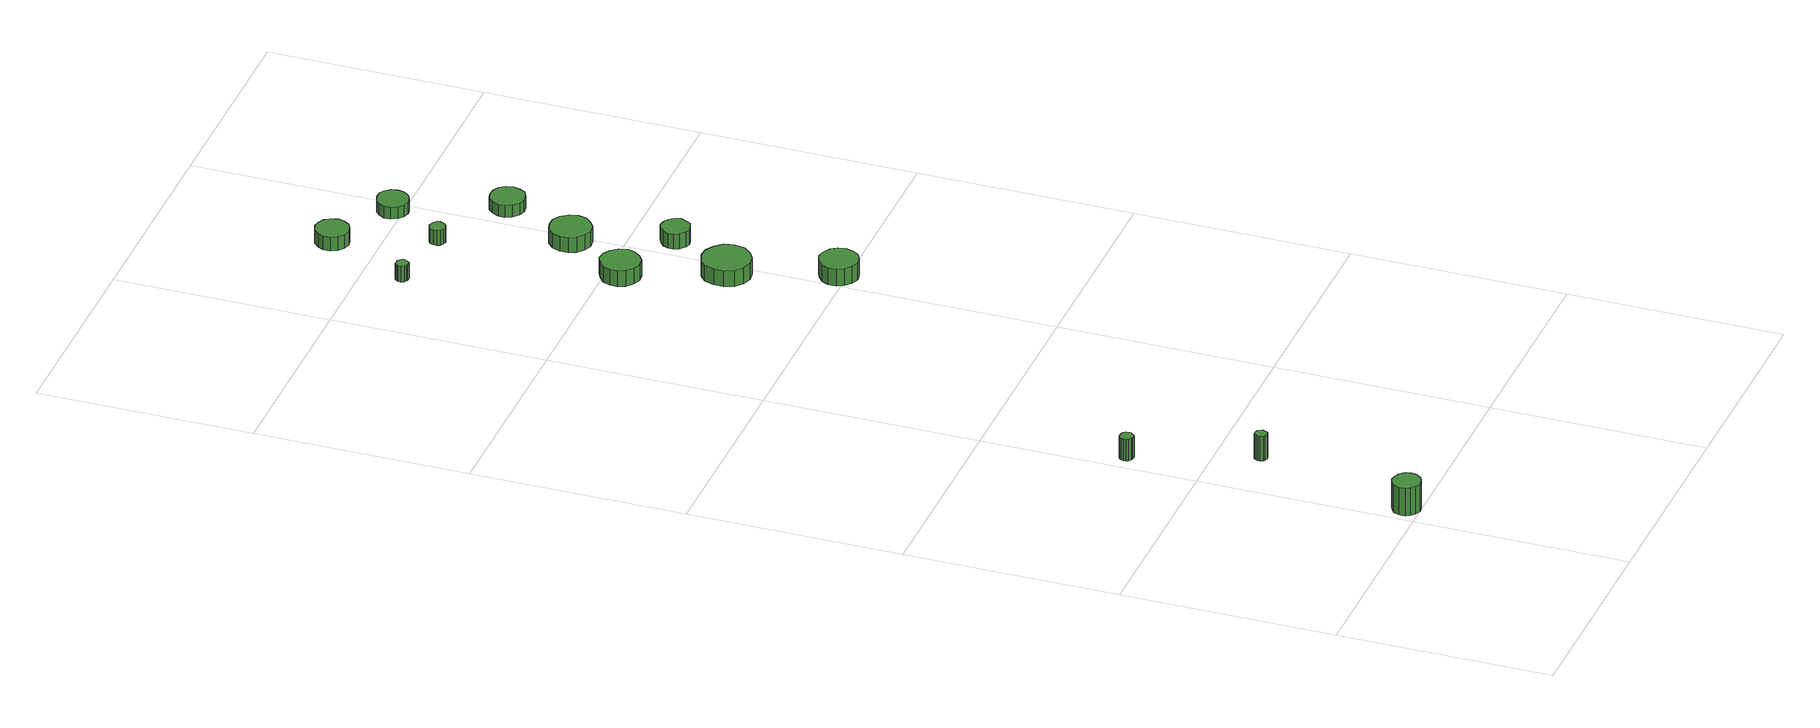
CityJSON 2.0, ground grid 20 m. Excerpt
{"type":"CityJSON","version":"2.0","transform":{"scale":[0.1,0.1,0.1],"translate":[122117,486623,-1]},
"CityObjects":{
"tree1":{"type":"SolitaryVegetationObject","attributes":{"function":"something"},"geometry":[{"type":"MultiSurface","lod":"1","boundaries":[[[0,1,2,3,4,5,6,7,8,9,10,11,12,13,14]],[[15,16,17,18,19,20,21,22,23,24,25,26,27,28,29]],[[0,29,28,1]],[[1,28,27,2]],[[2,27,26,3]],[[3,26,25,4]],[[4,25,24,5]],[[5,24,23,6]],[[6,23,22,7]],[[7,22,21,8]],[[8,21,20,9]],[[9,20,19,10]],[[10,19,18,11]],[[11,18,17,12]],[[12,17,16,13]],[[13,16,15,14]],[[14,15,29,0]]]}]},
"tree2":{"type":"SolitaryVegetationObject","attributes":{"function":"something"},"geometry":[{"type":"MultiSurface","lod":"1","boundaries":[[[30,31,32,33,34,35,36,37,38,39,40,41,42,43,44]],[[45,46,47,48,49,50,51,52,53,54,55,56,57,58,59]],[[30,59,58,31]],[[31,58,57,32]],[[32,57,56,33]],[[33,56,55,34]],[[34,55,54,35]],[[35,54,53,36]],[[36,53,52,37]],[[37,52,51,38]],[[38,51,50,39]],[[39,50,49,40]],[[40,49,48,41]],[[41,48,47,42]],[[42,47,46,43]],[[43,46,45,44]],[[44,45,59,30]]]}]},
"tree3":{"type":"SolitaryVegetationObject","attributes":{"function":"something"},"geometry":[{"type":"MultiSurface","lod":"1","boundaries":[[[60,61,62,63,64,65,66,67,68,69,70,71,72,73,74]],[[75,76,77,78,79,80,81,82,83,84,85,86,87,88,89]],[[60,89,88,61]],[[61,88,87,62]],[[62,87,86,63]],[[63,86,85,64]],[[64,85,84,65]],[[65,84,83,66]],[[66,83,82,67]],[[67,82,81,68]],[[68,81,80,69]],[[69,80,79,70]],[[70,79,78,71]],[[71,78,77,72]],[[72,77,76,73]],[[73,76,75,74]],[[74,75,89,60]]]}]},
"tree4":{"type":"SolitaryVegetationObject","attributes":{"function":"something"},"geometry":[{"type":"MultiSurface","lod":"1","boundaries":[[[90,91,92,93,94,95,96,97,98,99,100,101,102,103,104]],[[105,106,107,108,109,110,111,112,113,114,115,116,117,118,119]],[[90,119,118,91]],[[91,118,117,92]],[[92,117,116,93]],[[93,116,115,94]],[[94,115,114,95]],[[95,114,113,96]],[[96,113,112,97]],[[97,112,111,98]],[[98,111,110,99]],[[99,110,109,100]],[[100,109,108,101]],[[101,108,107,102]],[[102,107,106,103]],[[103,106,105,104]],[[104,105,119,90]]]}]},
"tree5":{"type":"SolitaryVegetationObject","attributes":{"function":"something"},"geometry":[{"type":"MultiSurface","lod":"1","boundaries":[[[120,121,122,123,124,125,126,127,128,129,130,131,132,133,134]],[[135,136,137,138,139,140,141,142,143,144,145,146,147,148,149]],[[120,149,148,121]],[[121,148,147,122]],[[122,147,146,123]],[[123,146,145,124]],[[124,145,144,125]],[[125,144,143,126]],[[126,143,142,127]],[[127,142,141,128]],[[128,141,140,129]],[[129,140,139,130]],[[130,139,138,131]],[[131,138,137,132]],[[132,137,136,133]],[[133,136,135,134]],[[134,135,149,120]]]}]},
"tree6":{"type":"SolitaryVegetationObject","attributes":{"function":"something"},"geometry":[{"type":"MultiSurface","lod":"1","boundaries":[[[150,151,152,153,154,155,156,157,158,159,160,161,162,163,164]],[[165,166,167,168,169,170,171,172,173,174,175,176,177,178,179]],[[150,179,178,151]],[[151,178,177,152]],[[152,177,176,153]],[[153,176,175,154]],[[154,175,174,155]],[[155,174,173,156]],[[156,173,172,157]],[[157,172,171,158]],[[158,171,170,159]],[[159,170,169,160]],[[160,169,168,161]],[[161,168,167,162]],[[162,167,166,163]],[[163,166,165,164]],[[164,165,179,150]]]}]},
"tree7":{"type":"SolitaryVegetationObject","attributes":{"function":"something"},"geometry":[{"type":"MultiSurface","lod":"1","boundaries":[[[180,181,182,183,184,185,186,187,188,189,190,191,192,193,194]],[[195,196,197,198,199,200,201,202,203,204,205,206,207,208,209]],[[180,209,208,181]],[[181,208,207,182]],[[182,207,206,183]],[[183,206,205,184]],[[184,205,204,185]],[[185,204,203,186]],[[186,203,202,187]],[[187,202,201,188]],[[188,201,200,189]],[[189,200,199,190]],[[190,199,198,191]],[[191,198,197,192]],[[192,197,196,193]],[[193,196,195,194]],[[194,195,209,180]]]}]},
"tree8":{"type":"SolitaryVegetationObject","attributes":{"function":"something"},"geometry":[{"type":"MultiSurface","lod":"1","boundaries":[[[210,211,212,213,214,215,216,217,218,219,220,221,222,223,224]],[[225,226,227,228,229,230,231,232,233,234,235,236,237,238,239]],[[210,239,238,211]],[[211,238,237,212]],[[212,237,236,213]],[[213,236,235,214]],[[214,235,234,215]],[[215,234,233,216]],[[216,233,232,217]],[[217,232,231,218]],[[218,231,230,219]],[[219,230,229,220]],[[220,229,228,221]],[[221,228,227,222]],[[222,227,226,223]],[[223,226,225,224]],[[224,225,239,210]]]}]},
"tree9":{"type":"SolitaryVegetationObject","attributes":{"function":"something"},"geometry":[{"type":"MultiSurface","lod":"1","boundaries":[[[240,241,242,243,244,245,246,247,248,249,250,251,252,253,254]],[[255,256,257,258,259,260,261,262,263,264,265,266,267,268,269]],[[240,269,268,241]],[[241,268,267,242]],[[242,267,266,243]],[[243,266,265,244]],[[244,265,264,245]],[[245,264,263,246]],[[246,263,262,247]],[[247,262,261,248]],[[248,261,260,249]],[[249,260,259,250]],[[250,259,258,251]],[[251,258,257,252]],[[252,257,256,253]],[[253,256,255,254]],[[254,255,269,240]]]}]},
"tree10":{"type":"SolitaryVegetationObject","attributes":{"function":"something"},"geometry":[{"type":"MultiSurface","lod":"1","boundaries":[[[270,271,272,273,274,275,276,277,278,279,280,281,282,283,284]],[[285,286,287,288,289,290,291,292,293,294,295,296,297,298,299]],[[270,299,298,271]],[[271,298,297,272]],[[272,297,296,273]],[[273,296,295,274]],[[274,295,294,275]],[[275,294,293,276]],[[276,293,292,277]],[[277,292,291,278]],[[278,291,290,279]],[[279,290,289,280]],[[280,289,288,281]],[[281,288,287,282]],[[282,287,286,283]],[[283,286,285,284]],[[284,285,299,270]]]}]},
"tree11":{"type":"SolitaryVegetationObject","attributes":{"function":"something"},"geometry":[{"type":"MultiSurface","lod":"1","boundaries":[[[300,301,302,303,304,305,306,307,308,309,310,311,312,313,314]],[[315,316,317,318,319,320,321,322,323,324,325,326,327,328,329]],[[300,329,328,301]],[[301,328,327,302]],[[302,327,326,303]],[[303,326,325,304]],[[304,325,324,305]],[[305,324,323,306]],[[306,323,322,307]],[[307,322,321,308]],[[308,321,320,309]],[[309,320,319,310]],[[310,319,318,311]],[[311,318,317,312]],[[312,317,316,313]],[[313,316,315,314]],[[314,315,329,300]]]}]},
"tree12":{"type":"SolitaryVegetationObject","attributes":{"function":"something"},"geometry":[{"type":"MultiSurface","lod":"1","boundaries":[[[330,331,332,333,334,335,336,337,338,339,340,341,342,343,344]],[[345,346,347,348,349,350,351,352,353,354,355,356,357,358,359]],[[330,359,358,331]],[[331,358,357,332]],[[332,357,356,333]],[[333,356,355,334]],[[334,355,354,335]],[[335,354,353,336]],[[336,353,352,337]],[[337,352,351,338]],[[338,351,350,339]],[[339,350,349,340]],[[340,349,348,341]],[[341,348,347,342]],[[342,347,346,343]],[[343,346,345,344]],[[344,345,359,330]]]}]},
"tree13":{"type":"SolitaryVegetationObject","attributes":{"function":"something"},"geometry":[{"type":"MultiSurface","lod":"1","boundaries":[[[360,361,362,363,364,365,366,367,368,369,370,371,372,373,374]],[[375,376,377,378,379,380,381,382,383,384,385,386,387,388,389]],[[360,389,388,361]],[[361,388,387,362]],[[362,387,386,363]],[[363,386,385,364]],[[364,385,384,365]],[[365,384,383,366]],[[366,383,382,367]],[[367,382,381,368]],[[368,381,380,369]],[[369,380,379,370]],[[370,379,378,371]],[[371,378,377,372]],[[372,377,376,373]],[[373,376,375,374]],[[374,375,389,360]]]}]}
},
"vertices":[
[33,13,34],[32,18,34],[28,23,34],[24,25,34],[18,26,34],[13,24,34],[9,21,34],[7,16,34],[7,10,34],[9,6,34],[13,2,34],[18,0,34],[24,1,34],[28,3,34],[32,8,34],[32,8,6],[28,3,6],[24,1,6],[18,0,6],[13,2,6],[9,6,6],[7,10,6],[7,16,6],[9,21,6],[13,24,6],[18,26,6],[24,25,6],[28,23,6],[32,18,6],[33,13,6],
[22,270,29],[22,273,29],[20,275,29],[18,276,29],[15,276,29],[13,276,29],[11,274,29],[10,271,29],[10,269,29],[11,267,29],[13,265,29],[15,264,29],[18,264,29],[20,266,29],[22,268,29],[22,268,7],[20,266,7],[18,264,7],[15,264,7],[13,265,7],[11,267,7],[10,269,7],[10,271,7],[11,274,7],[13,276,7],[15,276,7],[18,276,7],[20,275,7],[22,273,7],[22,270,7],
[60,160,32],[59,162,32],[58,164,32],[56,165,32],[54,165,32],[51,165,32],[50,163,32],[49,161,32],[49,159,32],[50,156,32],[51,155,32],[54,154,32],[56,154,32],[58,155,32],[59,157,32],[59,157,7],[58,155,7],[56,154,7],[54,154,7],[51,155,7],[50,156,7],[49,159,7],[49,161,7],[50,163,7],[51,165,7],[54,165,7],[56,165,7],[58,164,7],[59,162,7],[60,160,7],
[86,962,26],[85,964,26],[84,966,26],[82,967,26],[79,967,26],[77,967,26],[75,965,26],[74,963,26],[74,961,26],[75,958,26],[77,957,26],[79,956,26],[82,956,26],[84,958,26],[85,960,26],[85,960,10],[84,958,10],[82,956,10],[79,956,10],[77,957,10],[75,958,10],[74,961,10],[74,963,10],[75,965,10],[77,967,10],[79,967,10],[82,967,10],[84,966,10],[85,964,10],[86,962,10],
[167,784,26],[165,792,26],[160,798,26],[154,802,26],[146,803,26],[139,800,26],[133,795,26],[130,788,26],[130,781,26],[133,774,26],[139,769,26],[146,766,26],[154,767,26],[160,771,26],[165,777,26],[165,777,10],[160,771,10],[154,767,10],[146,766,10],[139,769,10],[133,774,10],[130,781,10],[130,788,10],[133,795,10],[139,800,10],[146,803,10],[154,802,10],[160,798,10],[165,792,10],[167,784,10],
[205,699,26],[203,708,26],[197,715,26],[189,720,26],[180,721,26],[171,718,26],[164,712,26],[161,703,26],[161,694,26],[164,685,26],[171,679,26],[180,676,26],[189,677,26],[197,682,26],[203,689,26],[203,689,10],[197,682,10],[189,677,10],[180,676,10],[171,679,10],[164,685,10],[161,694,10],[161,703,10],[164,712,10],[171,718,10],[180,721,10],[189,720,10],[197,715,10],[203,708,10],[205,699,10],
[232,606,26],[230,613,26],[226,619,26],[219,623,26],[212,624,26],[205,621,26],[199,616,26],[196,610,26],[196,602,26],[199,596,26],[205,591,26],[212,588,26],[219,589,26],[226,593,26],[230,599,26],[230,599,9],[226,593,9],[219,589,9],[212,588,9],[205,591,9],[199,596,9],[196,602,9],[196,610,9],[199,616,9],[205,621,9],[212,624,9],[219,623,9],[226,619,9],[230,613,9],[232,606,9],
[133,1039,24],[131,1046,24],[128,1051,24],[122,1054,24],[116,1055,24],[110,1053,24],[105,1048,24],[102,1043,24],[102,1036,24],[105,1030,24],[110,1026,24],[116,1024,24],[122,1025,24],[128,1028,24],[131,1033,24],[131,1033,10],[128,1028,10],[122,1025,10],[116,1024,10],[110,1026,10],[105,1030,10],[102,1036,10],[102,1043,10],[105,1048,10],[110,1053,10],[116,1055,10],[122,1054,10],[128,1051,10],[131,1046,10],[133,1039,10],
[157,954,25],[156,957,25],[154,959,25],[152,960,25],[149,961,25],[146,960,25],[143,958,25],[142,955,25],[142,952,25],[143,949,25],[146,947,25],[149,946,25],[152,947,25],[154,948,25],[156,951,25],[156,951,10],[154,948,10],[152,947,10],[149,946,10],[146,947,10],[143,949,10],[142,952,10],[142,955,10],[143,958,10],[146,960,10],[149,961,10],[152,960,10],[154,959,10],[156,957,10],[157,954,10],
[207,844,25],[205,852,25],[200,859,25],[193,863,25],[185,863,25],[178,861,25],[172,856,25],[169,848,25],[169,840,25],[172,833,25],[178,828,25],[185,825,25],[193,826,25],[200,830,25],[205,836,25],[205,836,10],[200,830,10],[193,826,10],[185,825,10],[178,828,10],[172,833,10],[169,840,10],[169,848,10],[172,856,10],[178,861,10],[185,863,10],[193,863,10],[200,859,10],[205,852,10],[207,844,10],
[232,758,25],[230,764,25],[227,768,25],[222,771,25],[217,772,25],[212,770,25],[207,766,25],[205,761,25],[205,756,25],[207,751,25],[212,747,25],[217,745,25],[222,746,25],[227,748,25],[230,753,25],[230,753,10],[227,748,10],[222,746,10],[217,745,10],[212,747,10],[207,751,10],[205,756,10],[205,761,10],[207,766,10],[212,770,10],[217,772,10],[222,771,10],[227,768,10],[230,764,10],[232,758,10],
[197,1007,23],[196,1013,23],[192,1018,23],[187,1021,23],[181,1021,23],[175,1019,23],[171,1015,23],[168,1010,23],[168,1004,23],[171,998,23],[175,994,23],[181,992,23],[187,993,23],[192,996,23],[196,1001,23],[196,1001,11],[192,996,11],[187,993,11],[181,992,11],[175,994,11],[171,998,11],[168,1004,11],[168,1010,11],[171,1015,11],[175,1019,11],[181,1021,11],[187,1021,11],[192,1018,11],[196,1013,11],[197,1007,11],
[236,914,23],[234,921,23],[231,926,23],[225,929,23],[218,930,23],[212,928,23],[207,923,23],[204,917,23],[204,911,23],[207,905,23],[212,900,23],[218,898,23],[225,899,23],[231,902,23],[234,908,23],[234,908,11],[231,902,11],[225,899,11],[218,898,11],[212,900,11],[207,905,11],[204,911,11],[204,917,11],[207,923,11],[212,928,11],[218,930,11],[225,929,11],[231,926,11],[234,921,11],[236,914,11]
]}
